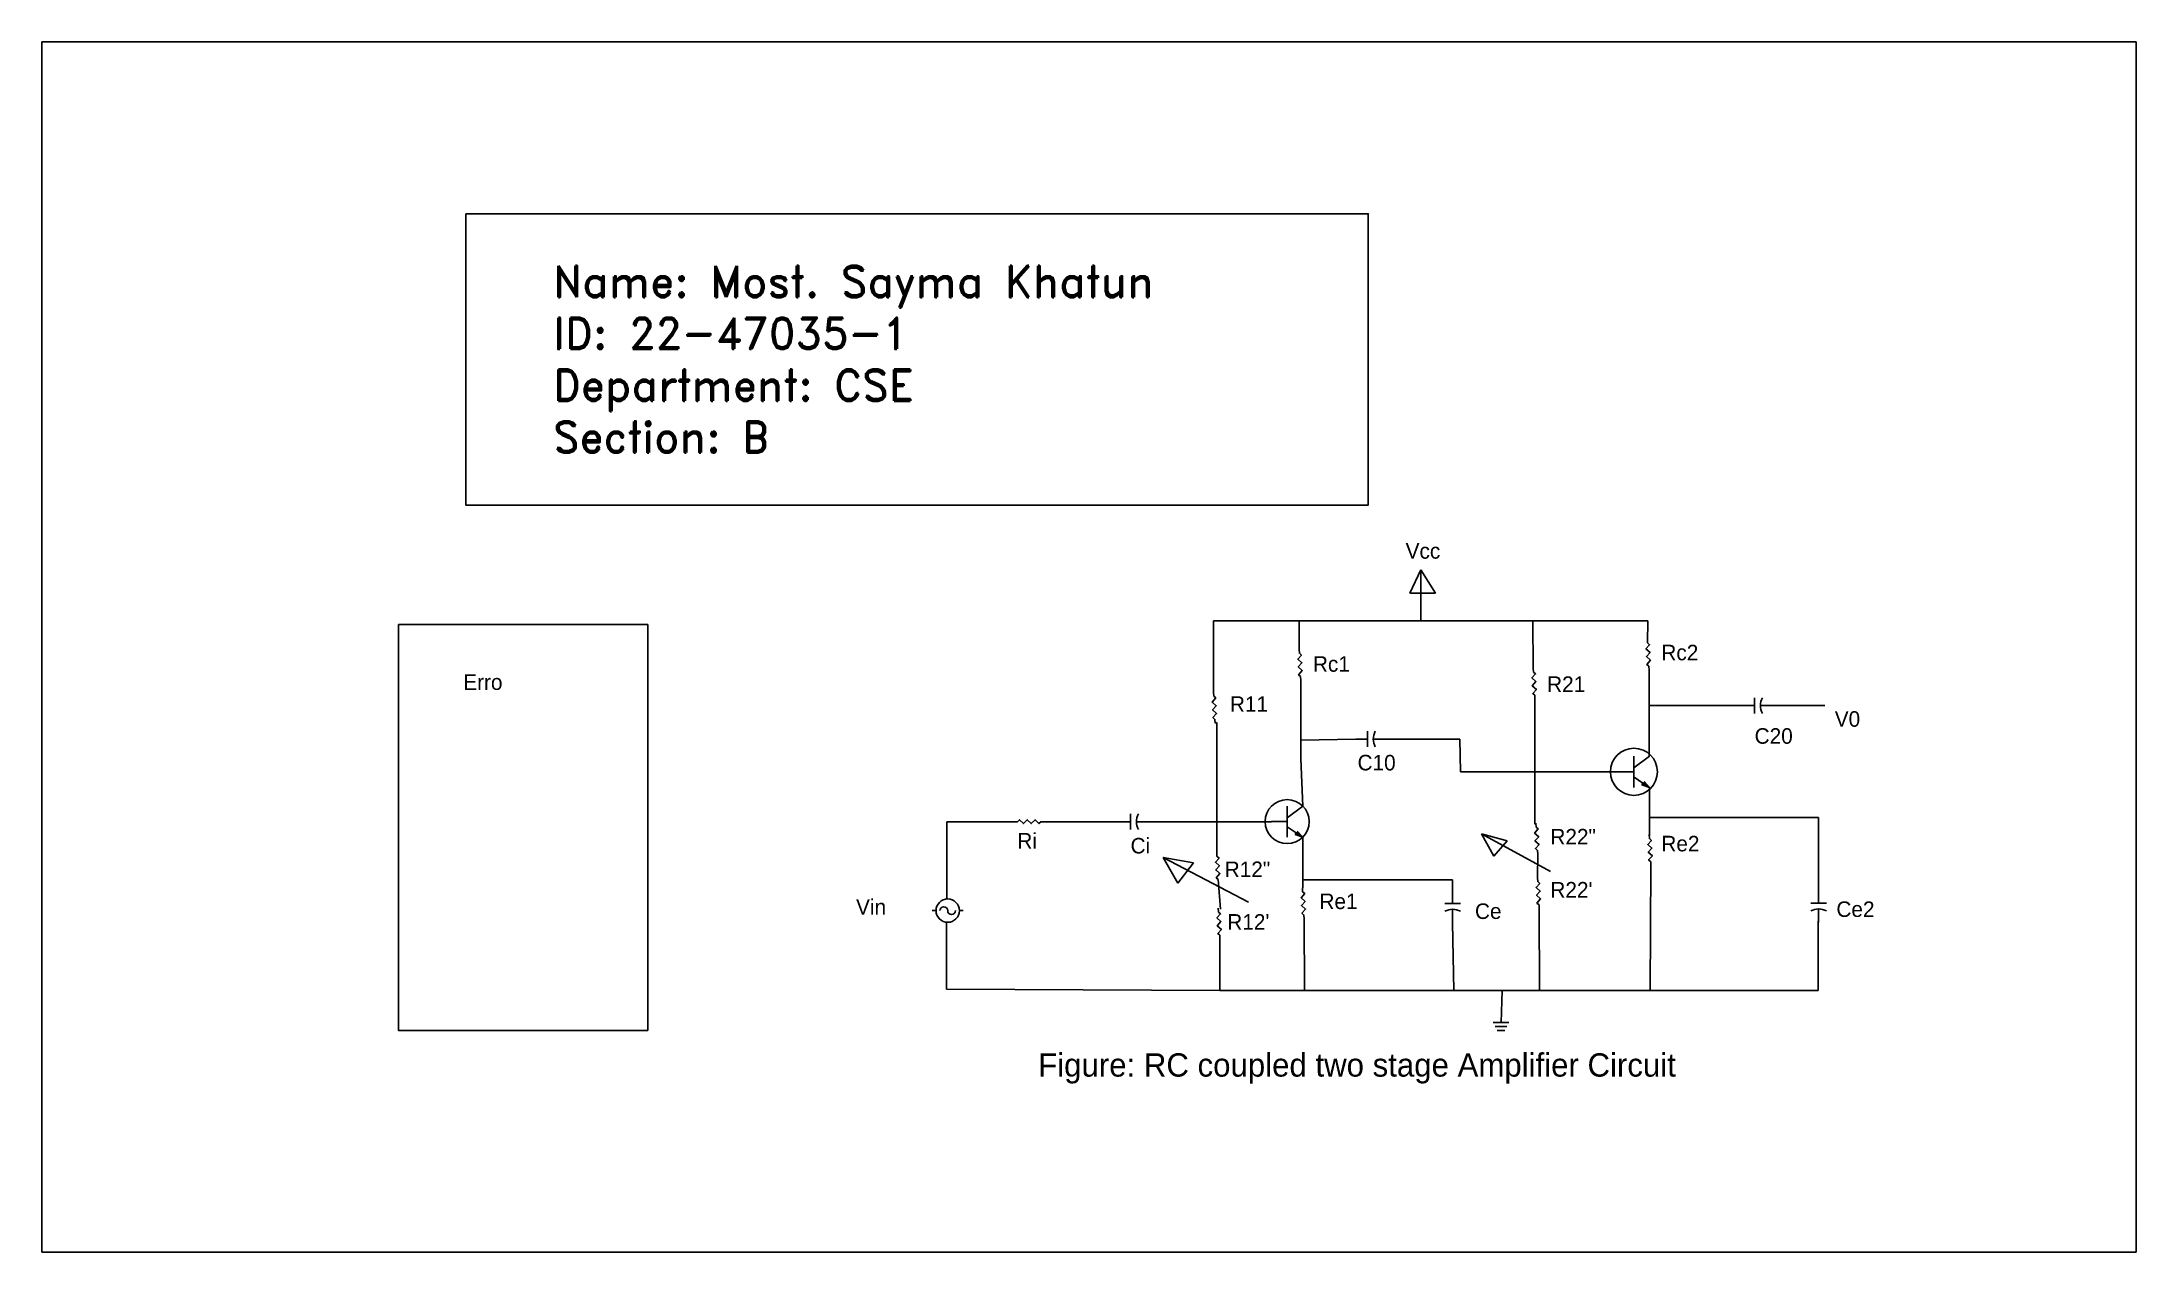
# Model space of a CAD drawing. Header units: inches. Extents: x 36.2 to 63.2, y 28.1 to 43.7.
import ezdxf

# ---------------------------------------------------------------- set-up
doc = ezdxf.new("R2010")
doc.units = ezdxf.units.IN
doc.header["$MEASUREMENT"] = 0

# ---------------------------------------------------------------- blocks, each defined once
blk = doc.blocks.new('Generator - AC')
at = {"color": 7}
for p, q in [((0, 0), (0.05, 0)), ((0.35, 0), (0.4, 0))]:
    blk.add_line(p, q, dxfattribs=at)
blk.add_circle((0.2, 0), 0.15, dxfattribs=at)
for centre, start, end in [((0.15, 0), 0, 180), ((0.25, 0), 180, 0)]:
    blk.add_arc(centre, 0.05, start, end, dxfattribs=at)
blk = doc.blocks.new('Resistor')
at = {"color": 7}
blk.add_lwpolyline([(0, 0), (0.05, 0), (0.075, 0.025), (0.125, -0.025), (0.175, 0.025), (0.225, -0.025), (0.275, 0.025), (0.325, -0.025), (0.35, 0), (0.4, 0)], dxfattribs=at)
blk = doc.blocks.new('Ground')
at = {"color": 7}
for p, q in [((-0.1, 0), (0.1, 0)), ((0.075, -0.05), (-0.075, -0.05)), ((-0.05, -0.1), (0.05, -0.1))]:
    blk.add_line(p, q, dxfattribs=at)
blk = doc.blocks.new('Transistor - NPN')
at = {"color": 7}
for p, q in [((0, 0), (0.199999, 0)), ((0.199999, 0.2), (0.199999, -0.2)), ((0.399999, 0.2), (0.199999, 0.05)), ((0.316132, -0.145536), (0.201153, -0.069033)), ((0.302516, -0.166503), (0.316132, -0.145536)), ((0.399999, -0.2), (0.302516, -0.166503)), ((0.329748, -0.124569), (0.399999, -0.2))]:
    blk.add_line(p, q, dxfattribs=at)
blk.add_solid([(0.302516, -0.166503), (0.399999, -0.2), (0.329748, -0.124569)], dxfattribs=at)
blk = doc.blocks.new('Capacitor')
at = {"color": 7}
for p, q in [((0.15, 0), (0, 0)), ((0.15, -0.1), (0.15, 0.1)), ((0.225, 0), (0.4, 0))]:
    blk.add_line(p, q, dxfattribs=at)
blk.add_arc((0.4375, 0), 0.2125, 151.9275, 208.0725, dxfattribs=at)

msp = doc.modelspace()

# ---------------------------------------------------------------- linework, layer by layer
for p, q in [((53.992, 36.886), (53.848, 36.584)), ((54.179, 36.584), (53.992, 36.886)), ((53.992, 36.886), (53.992, 36.227)), ((53.848, 36.584), (54.179, 36.584)), ((51.323, 35.31), (51.323, 36.227)), ((51.323, 36.227), (56.911, 36.227)), ((52.425, 35.862), (52.424, 36.227)), ((55.437, 35.62), (55.431, 36.227)), ((56.908, 35.945), (56.911, 36.227)), ((56.927, 35.595), (56.927, 34.487)), ((52.446, 35.463), (52.446, 34.452)), ((55.459, 35.22), (55.459, 33.613)), ((58.135, 35.138), (56.927, 35.138)), ((58.535, 35.138), (59.19, 35.138)), ((51.365, 34.919), (51.345, 34.911)), ((51.365, 33.249), (51.365, 34.919)), ((53.154, 34.707), (52.446, 34.695)), ((53.554, 34.707), (54.492, 34.707)), ((54.501, 34.286), (54.492, 34.707)), ((52.446, 34.452), (52.471, 33.845)), ((56.532, 34.286), (54.501, 34.286)), ((56.932, 34.086), (56.932, 33.462)), ((59.108, 33.7), (56.932, 33.7)), ((59.108, 32.746), (59.108, 33.7)), ((48.752, 33.644), (47.891, 33.644)), ((47.891, 33.644), (47.891, 32.649)), ((49.152, 33.644), (50.256, 33.644)), ((50.506, 33.644), (52.071, 33.644)), ((52.471, 33.445), (52.471, 32.792)), ((54.929, 33.199), (54.77, 33.487)), ((54.77, 33.487), (55.102, 33.398)), ((54.77, 33.487), (55.658, 33.002)), ((50.864, 32.854), (50.677, 33.185)), ((50.677, 33.185), (51.066, 33.113)), ((50.677, 33.185), (51.772, 32.609)), ((55.102, 33.398), (54.929, 33.199)), ((55.494, 33.225), (55.492, 32.923)), ((51.066, 33.113), (50.864, 32.854)), ((54.4, 32.895), (52.471, 32.895)), ((54.4, 32.742), (54.4, 32.895)), ((56.95, 33.078), (56.943, 31.47)), ((51.411, 32.519), (51.387, 32.85)), ((47.886, 32.35), (47.886, 31.487)), ((52.489, 32.393), (52.493, 31.47)), ((54.4, 32.342), (54.413, 31.47)), ((55.514, 32.523), (55.519, 31.47)), ((59.104, 31.47), (59.104, 32.362)), ((51.406, 32.131), (51.406, 31.47)), ((51.406, 31.47), (47.886, 31.487)), ((51.406, 31.47), (57.058, 31.47)), ((55.023, 31.058), (55.036, 31.47)), ((57.058, 31.47), (59.104, 31.47))]:
    msp.add_line(p, q)
for points in [[(36.249, 43.68), (63.193, 43.68), (63.193, 28.104), (36.249, 28.104)], [(41.702, 41.469), (53.314, 41.469), (53.314, 37.719), (41.702, 37.719)], [(40.836, 36.181), (44.043, 36.181), (44.043, 30.957), (40.836, 30.957)]]:
    msp.add_lwpolyline(points, close=True)
for centre, radius in [((56.732, 34.286), 0.303), ((52.271, 33.645), 0.283)]:
    msp.add_circle(centre, radius)

# ---------------------------------------------------------------- block references
for name, p, rotation in [('Resistor', (52.425, 35.862), 273.1279813942087), ('Resistor', (56.905, 35.995), 273.1279813942087), ('Resistor', (55.437, 35.62), 273.1279813942087), ('Resistor', (51.323, 35.31), 273.1279813942086), ('Resistor', (55.472, 33.624), 273.1279813942087), ('Resistor', (56.929, 33.477), 273.1279813942087), ('Resistor', (51.365, 33.249), 273.1279813942087), ('Resistor', (55.492, 32.923), 273.1279813942087), ('Resistor', (52.467, 32.792), 273.1279813942087), ('Capacitor', (54.4, 32.742), 270), ('Capacitor', (59.108, 32.746), 270), ('Resistor', (51.384, 32.531), 273.1279813942087)]:
    msp.add_blockref(name, p, dxfattribs=dict(rotation=rotation))
for name, p in [('Capacitor', (58.135, 35.138)), ('Capacitor', (53.154, 34.707)), ('Transistor - NPN', (56.532, 34.286)), ('Capacitor', (50.106, 33.644)), ('Transistor - NPN', (52.071, 33.645)), ('Resistor', (48.752, 33.644)), ('Generator - AC', (47.703, 32.499)), ('Ground', (55.023, 31.058))]:
    msp.add_blockref(name, p)

# ---------------------------------------------------------------- texts
at = {"attachment_point": 1}
for s, insert, char_height, width in [('{\\Fromand|c0;Name: Most. Sayma Khatun\\PID: 22-47035-1\\PDepartment: CSE\\PSection: B}', (42.825, 40.796), 0.4, 10.97028), ('Vcc', (53.795, 37.229), 0.2, 0.91702), ('Rc2', (57.085, 35.921), 0.2, 0.83399), ('Rc1', (52.602, 35.774), 0.2, 1.13631), ('Erro', (41.67, 35.54), 0.2, 6.03354), ('R21', (55.615, 35.514), 0.2, 0.64634), ('R11', (51.534, 35.258), 0.2, 0.91275), ('V0', (59.316, 35.066), 0.2, 0.62549), ('C20', (58.285, 34.847), 0.2, 0.67675), ('C10', (53.176, 34.504), 0.2, 0.87568), ('Ri', (48.799, 33.498), 0.2, 0.86788), ('Ci', (50.256, 33.435), 0.2, 0.42093), ('R22"', (55.657, 33.551), 0.2, 0.51082), ('Re2', (57.085, 33.462), 0.2, 1.23013), ('R12"', (51.467, 33.131), 0.2, 0.73127), ('Vin', (46.724, 32.646), 0.2, 0.56622), ('Re1', (52.686, 32.719), 0.2, 0.97993), ("R22'", (55.657, 32.868), 0.2, 0.66719), ('Ce2', (59.337, 32.618), 0.2, 0.84441), ("R12'", (51.5, 32.454), 0.2, 0.65872), ('Ce', (54.687, 32.592), 0.2, 0.58379), ('Figure: RC coupled two stage Amplifier Circuit', (49.067, 30.663), 0.3, 9.08498)]:
    msp.add_mtext(s, dxfattribs=dict(at, insert=insert, char_height=char_height, width=width))

doc.saveas('drawing.dxf')
